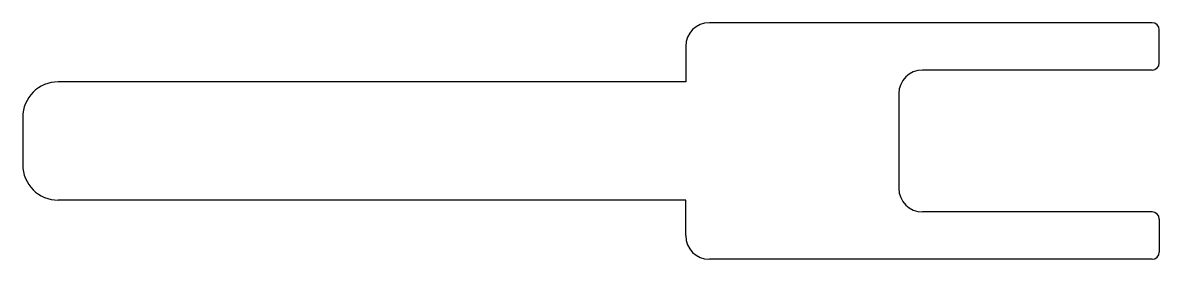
# Model space of a CAD drawing. Extents: x 2395.1 to 2443.1, y 1197.3 to 1207.3.
import ezdxf

# ---------------------------------------------------------------- set-up
doc = ezdxf.new("R2010")
doc.units = 0
doc.layers.get('0').update_dxf_attribs({"linetype": 'CONTINUOUS'})

msp = doc.modelspace()

# ---------------------------------------------------------------- linework, layer by layer
for p, q in [((2442.827, 1207.343), (2424.127, 1207.343)), ((2443.127, 1205.643), (2443.127, 1207.043)), ((2423.127, 1206.343), (2423.127, 1204.843)), ((2442.827, 1205.343), (2433.127, 1205.343)), ((2423.127, 1204.843), (2396.627, 1204.843)), ((2432.127, 1204.343), (2432.127, 1200.343)), ((2395.127, 1203.343), (2395.127, 1201.343)), ((2423.127, 1199.843), (2396.627, 1199.843)), ((2423.127, 1198.343), (2423.127, 1199.843)), ((2442.827, 1199.343), (2433.127, 1199.343)), ((2443.127, 1199.043), (2443.127, 1197.643)), ((2442.827, 1197.343), (2424.127, 1197.343))]:
    msp.add_line(p, q)
for centre, radius, start, end in [((2424.127, 1206.343), 1, 90, 180), ((2442.827, 1207.043), 0.3, 0, 90), ((2433.127, 1204.343), 1, 90, 180), ((2442.827, 1205.643), 0.3, 270, 0), ((2396.627, 1203.343), 1.5, 90, 180), ((2396.627, 1201.343), 1.5, 180, 270), ((2433.127, 1200.343), 1, 180, 270), ((2442.827, 1199.043), 0.3, 0, 90), ((2424.127, 1198.343), 1, 180, 270), ((2442.827, 1197.643), 0.3, 270, 0)]:
    msp.add_arc(centre, radius, start, end)

doc.saveas('drawing.dxf')
